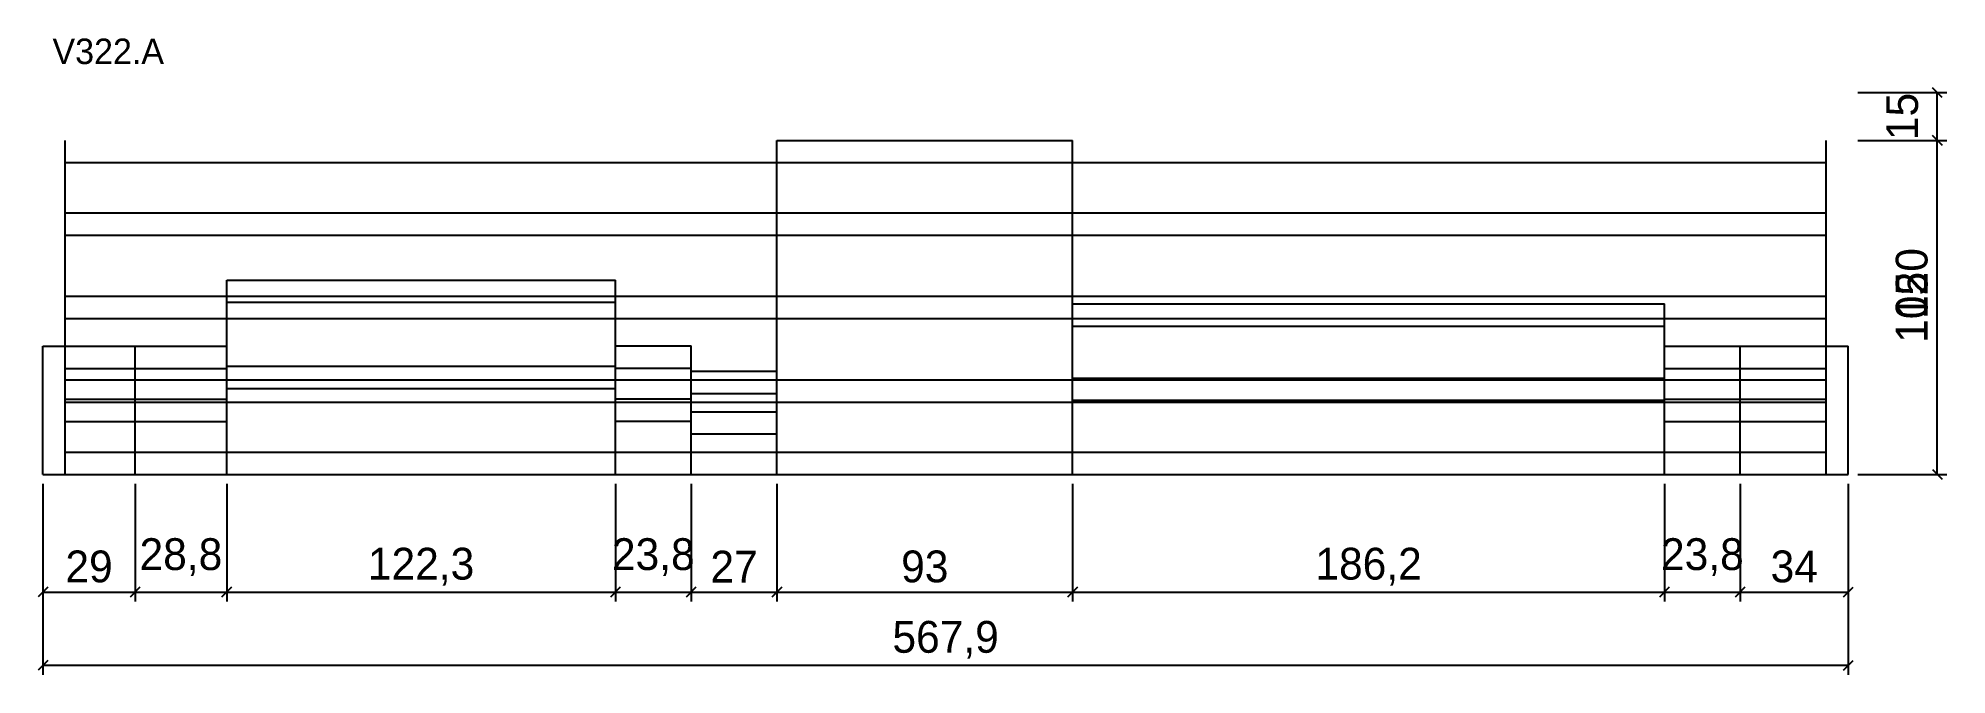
# Model space of a CAD drawing. Extents: x -2 to 599, y -318 to -118.
import ezdxf

# ---------------------------------------------------------------- set-up
doc = ezdxf.new("R2010")
doc.units = 0
for name, color, linetype in [('COTA', 241, 'Continuous'), ('NOMENCLATURA', 7, 'Continuous'), ('Painéis', 200, 'Continuous'), ('SARR_2.2x7', 40, 'Continuous')]:
    doc.layers.add(name, color=color, linetype=linetype)
doc.dimstyles.new('PAINEL', dxfattribs={"dimtxt": 10, "dimasz": 3, "dimexe": 3, "dimexo": 3, "dimgap": 3, "dimtad": 1, "dimblk": 'OBLIQUE', "dimblk1": 'OBLIQUE', "dimcen": 2.5, "dimclrd": 4, "dimclre": 4, "dimclrt": 240, "dimazin": 3, "dimtfac": 1, "dimtmove": 0, "dimatfit": 3})

# ---------------------------------------------------------------- blocks, each defined once
blk = doc.blocks.new('_OBLIQUE')
at = {"color": 0, "linetype": 'BYBLOCK'}
blk.add_line((-0.5, -0.5), (0.5, 0.5), dxfattribs=at)

msp = doc.modelspace()

# ---------------------------------------------------------------- linework, layer by layer
at = {"layer": 'Painéis'}
for p, q in [((230.9, -255), (230.9, -150)), ((230.9, -150), (323.9, -150)), ((323.9, -255), (323.9, -150)), ((57.8, -255), (57.8, -193.9)), ((57.8, -193.9), (180.1, -193.9)), ((180.1, -255), (180.1, -193.9)), ((323.9, -201.4), (510.1, -201.4)), ((510.1, -255), (510.1, -201.4)), ((0, -214.7), (29, -214.7)), ((0, -255), (0, -214.7)), ((29, -255), (29, -214.7)), ((29, -214.7), (57.8, -214.7)), ((180.1, -214.6), (203.9, -214.6)), ((203.9, -255), (203.9, -214.6)), ((510.1, -214.7), (533.9, -214.7)), ((533.9, -255), (533.9, -214.7)), ((533.9, -214.7), (567.9, -214.7)), ((567.9, -255), (567.9, -214.7)), ((203.9, -222.6), (230.9, -222.6)), ((0, -255), (29, -255)), ((29, -255), (57.8, -255)), ((57.8, -255), (180.1, -255)), ((180.1, -255), (203.9, -255)), ((203.9, -255), (230.9, -255)), ((230.9, -255), (323.9, -255)), ((323.9, -255), (510.1, -255)), ((510.1, -255), (533.9, -255)), ((533.9, -255), (567.9, -255))]:
    msp.add_line(p, q, dxfattribs=at)
at = {"layer": 'SARR_2.2x7'}
for p, q in [((7, -255), (7, -150)), ((560.9, -255), (560.9, -150))]:
    msp.add_line(p, q, dxfattribs=at)
for points in [[(7, -157), (29, -157)], [(29, -157), (57.8, -157)], [(57.8, -157), (180.1, -157)], [(180.1, -157), (203.9, -157)], [(203.9, -157), (230.9, -157)], [(230.9, -157), (323.9, -157)], [(230.9, -157), (323.9, -157)], [(323.9, -157), (510.1, -157)], [(510.1, -157), (533.9, -157)], [(533.9, -157), (560.9, -157)], [(7, -172.75), (29, -172.75)], [(29, -172.75), (57.8, -172.75)], [(57.8, -172.75), (180.1, -172.75)], [(180.1, -172.75), (203.9, -172.75)], [(203.9, -172.75), (230.9, -172.75)], [(230.9, -172.75), (323.9, -172.75)], [(230.9, -172.75), (323.9, -172.75)], [(323.9, -172.75), (510.1, -172.75)], [(510.1, -172.75), (533.9, -172.75)], [(533.9, -172.75), (560.9, -172.75)], [(7, -179.75), (29, -179.75)], [(29, -179.75), (57.8, -179.75)], [(57.8, -179.75), (180.1, -179.75)], [(180.1, -179.75), (203.9, -179.75)], [(203.9, -179.75), (230.9, -179.75)], [(230.9, -179.75), (323.9, -179.75)], [(230.9, -179.75), (323.9, -179.75)], [(323.9, -179.75), (510.1, -179.75)], [(510.1, -179.75), (533.9, -179.75)], [(533.9, -179.75), (560.9, -179.75)], [(7, -199), (29, -199)], [(29, -199), (57.8, -199)], [(57.8, -199), (180.1, -199)], [(57.8, -200.9), (180.1, -200.9)], [(180.1, -199), (203.9, -199)], [(203.9, -199), (230.9, -199)], [(230.9, -199), (323.9, -199)], [(230.9, -199), (323.9, -199)], [(323.9, -199), (510.1, -199)], [(510.1, -199), (533.9, -199)], [(533.9, -199), (560.9, -199)], [(7, -206), (29, -206)], [(29, -206), (57.8, -206)], [(57.8, -206), (180.1, -206)], [(180.1, -206), (203.9, -206)], [(203.9, -206), (230.9, -206)], [(230.9, -206), (323.9, -206)], [(230.9, -206), (323.9, -206)], [(323.9, -206), (510.1, -206)], [(323.9, -208.4), (510.1, -208.4)], [(510.1, -206), (533.9, -206)], [(533.9, -206), (560.9, -206)], [(7, -221.7), (29, -221.7)], [(29, -221.7), (57.8, -221.7)], [(57.8, -220.95), (180.1, -220.95)], [(180.1, -221.6), (203.9, -221.6)], [(510.1, -221.7), (533.9, -221.7)], [(533.9, -221.7), (560.9, -221.7)], [(7, -225.25), (29, -225.25)], [(29, -225.25), (57.8, -225.25)], [(57.8, -225.25), (180.1, -225.25)], [(57.8, -227.95), (180.1, -227.95)], [(180.1, -225.25), (203.9, -225.25)], [(203.9, -225.25), (230.9, -225.25)], [(230.9, -225.25), (323.9, -225.25)], [(230.9, -225.25), (323.9, -225.25)], [(323.9, -224.7), (510.1, -224.7)], [(323.9, -225.25), (510.1, -225.25)], [(510.1, -225.25), (533.9, -225.25)], [(533.9, -225.25), (560.9, -225.25)], [(7, -231.35), (29, -231.35)], [(7, -232.25), (29, -232.25)], [(29, -231.35), (57.8, -231.35)], [(29, -232.25), (57.8, -232.25)], [(57.8, -232.25), (180.1, -232.25)], [(180.1, -231.3), (203.9, -231.3)], [(180.1, -232.25), (203.9, -232.25)], [(203.9, -229.6), (230.9, -229.6)], [(203.9, -232.25), (230.9, -232.25)], [(230.9, -232.25), (323.9, -232.25)], [(230.9, -232.25), (323.9, -232.25)], [(323.9, -231.7), (510.1, -231.7)], [(323.9, -232.25), (510.1, -232.25)], [(510.1, -231.35), (533.9, -231.35)], [(510.1, -232.25), (533.9, -232.25)], [(533.9, -231.35), (560.9, -231.35)], [(533.9, -232.25), (560.9, -232.25)], [(7, -238.35), (29, -238.35)], [(29, -238.35), (57.8, -238.35)], [(180.1, -238.3), (203.9, -238.3)], [(203.9, -235.3), (230.9, -235.3)], [(510.1, -238.35), (533.9, -238.35)], [(533.9, -238.35), (560.9, -238.35)], [(203.9, -242.3), (230.9, -242.3)], [(7, -248), (29, -248)], [(7, -248), (29, -248)], [(29, -248), (57.8, -248)], [(29, -248), (57.8, -248)], [(57.8, -248), (180.1, -248)], [(57.8, -248), (180.1, -248)], [(180.1, -248), (203.9, -248)], [(180.1, -248), (203.9, -248)], [(203.9, -248), (230.9, -248)], [(203.9, -248), (230.9, -248)], [(230.9, -248), (323.9, -248)], [(230.9, -248), (323.9, -248)], [(323.9, -248), (510.1, -248)], [(323.9, -248), (510.1, -248)], [(510.1, -248), (533.9, -248)], [(510.1, -248), (533.9, -248)], [(533.9, -248), (560.9, -248)], [(533.9, -248), (560.9, -248)]]:
    msp.add_lwpolyline(points, dxfattribs=at)

# ---------------------------------------------------------------- texts
at = {"layer": 'NOMENCLATURA'}
msp.add_text('V322.A', height=8, dxfattribs=at).set_placement((3, -126))

# ---------------------------------------------------------------- dimensions: what is measured, and where the dimension line sits
at = {"layer": 'COTA'}
for base, p1, p2 in [((595.9, -255), (567.9, -255), (567.9, -135)), ((595.9, -150), (567.9, -150), (567.9, -135)), ((595.9, -255), (567.9, -255), (567.9, -150))]:
    msp.add_linear_dim(base=base, p1=p1, p2=p2, angle=90, dimstyle='PAINEL', dxfattribs=at).render()
for base, p1, p2 in [((0, -292), (0, -255), (29, -255)), ((0, -315), (0, -255), (567.9, -255)), ((29, -292), (29, -255), (57.8, -255)), ((57.8, -292), (57.8, -255), (180.1, -255)), ((180.1, -292), (180.1, -255), (203.9, -255)), ((203.9, -292), (203.9, -255), (230.9, -255)), ((230.9, -292), (230.9, -255), (323.9, -255)), ((323.9, -292), (323.9, -255), (510.1, -255)), ((510.1, -292), (510.1, -255), (533.9, -255)), ((533.9, -292), (533.9, -255), (567.9, -255))]:
    msp.add_linear_dim(base=base, p1=p1, p2=p2, dimstyle='PAINEL', dxfattribs=at).render()

doc.saveas('drawing.dxf')
